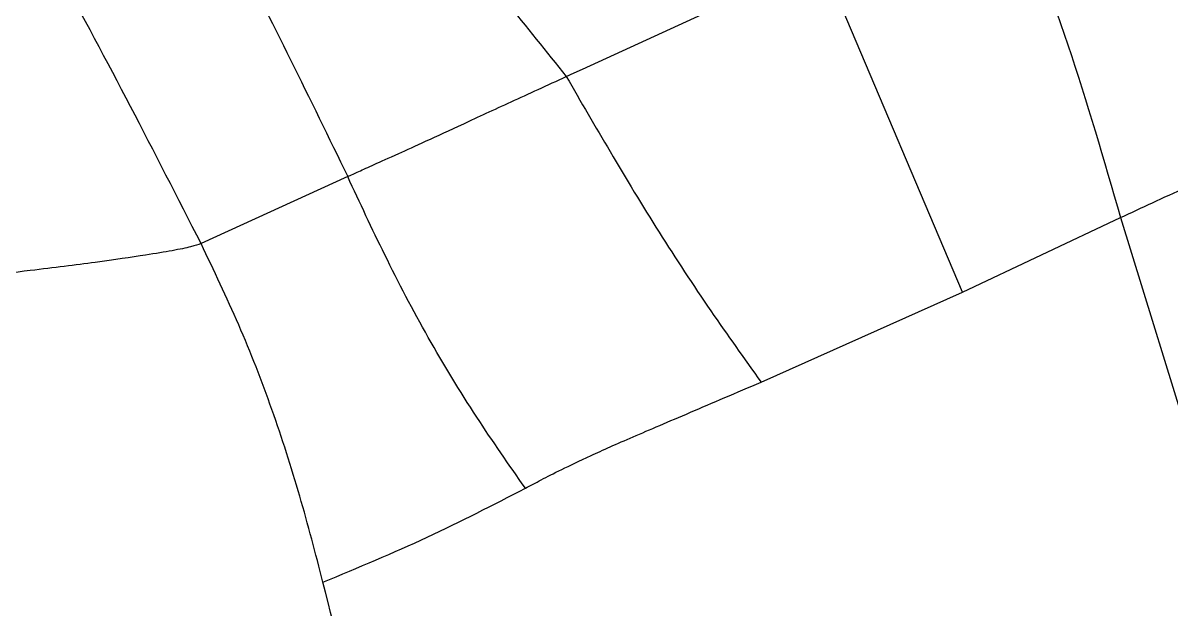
# Model space of a CAD drawing. Extents: x 939 to 1039, y 781 to 934.
# Drawn here: x 1007.019 to 1009.881, y 850.666 to 852.127 of the extents above; entities that cross this region are included whole.
import ezdxf

# ---------------------------------------------------------------- set-up
doc = ezdxf.new("R2010")
doc.units = 0
doc.header["$MEASUREMENT"] = 0
doc.layers.add('1', color=4, linetype='Continuous')

# ---------------------------------------------------------------- blocks, each defined once
blk = doc.blocks.new('Envoy')
at = {"layer": '1', "color": 3, "linetype": 'Continuous', "lineweight": 25}
for p, q in [((70.707, 52.2816), (70.3555, 53.1099)), ((69.1743, 52.5699), (68.8088, 52.4027)), ((70.707, 52.2816), (71.1011, 52.4675)), ((70.2049, 52.0576), (70.707, 52.2816))]:
    blk.add_line(p, q, dxfattribs=at)
at = {"layer": '1', "color": 3, "linetype": 'Continuous', "lineweight": 25, "flags": 128}
blk.add_lwpolyline([(71.1011, 52.4675), (71.2898, 51.8567), (71.4786, 51.2459)], dxfattribs=at)
at = {"layer": '1', "color": 3, "linetype": 'Continuous', "lineweight": 25}
for points, knots in [([(61.6039, 60.1101), (61.7981, 60.0167), (62.1926, 59.8271), (62.773, 59.5035), (63.3487, 59.1494), (63.9133, 58.7656), (64.4647, 58.3551), (65.0015, 57.9194), (65.5216, 57.4605), (66.0235, 56.9803), (66.5055, 56.4804), (66.9663, 55.9622), (67.4045, 55.4269), (67.818, 54.8761), (68.2049, 54.312), (68.562, 53.7369), (68.8884, 53.1576), (69.0799, 52.7639), (69.1743, 52.5699)], [0, 0, 0, 0, 0.059957, 0.121714, 0.184187, 0.2468, 0.309854, 0.373129, 0.436451, 0.499844, 0.56322, 0.626514, 0.689771, 0.752933, 0.815787, 0.878246, 0.940012, 1, 1, 1, 1]), ([(68.8088, 52.4027), (68.6923, 52.6308), (68.4598, 53.086), (68.0646, 53.7419), (67.6411, 54.3763), (67.1886, 54.9876), (66.7104, 55.5764), (66.2082, 56.1427), (65.683, 56.6865), (65.1354, 57.2075), (64.5655, 57.7054), (63.973, 58.1789), (63.3579, 58.6266), (62.7196, 59.0449), (62.0597, 59.4343), (61.6018, 59.6624), (61.3725, 59.7766)], [0, 0, 0, 0, 0.07209, 0.143908, 0.21549, 0.286848, 0.358015, 0.42903, 0.499943, 0.570843, 0.641838, 0.713004, 0.784379, 0.855993, 0.927857, 1, 1, 1, 1]), ([(70.815, 53.3205), (70.8686, 53.1803), (70.9759, 52.8998), (71.0593, 52.6117), (71.1011, 52.4675)], [0, 0, 0, 0, 0.499665, 1, 1, 1, 1]), ([(71.1011, 52.4675), (71.1536, 52.4922), (71.2584, 52.5414), (71.4341, 52.6175), (71.6066, 52.6909), (71.7674, 52.7585), (71.9386, 52.8303), (72.118, 52.9057), (72.3027, 52.9839), (72.4895, 53.0639), (72.6751, 53.1448), (72.8583, 53.2262), (72.9755, 53.2803), (73.0346, 53.3075)], [0, 0, 0, 0, 0.1242647, 0.2479451, 0.3305932, 0.4130593, 0.495467, 0.5782131, 0.6615143, 0.7453653, 0.8295926, 0.9141364, 1, 1, 1, 1]), ([(69.4228, 53.1912), (69.4718, 53.1292), (69.5707, 53.0038), (69.6695, 52.8812), (69.7193, 52.8192)], [0, 0, 0, 0, 0.495069, 1, 1, 1, 1]), ([(69.7193, 52.8192), (69.826, 52.868), (70.0386, 52.9653), (70.2501, 53.0618), (70.3555, 53.1099)], [0, 0, 0, 0, 0.501638, 1, 1, 1, 1]), ([(69.1743, 52.5699), (69.183, 52.5739), (69.2006, 52.5819), (69.2371, 52.5985), (69.2908, 52.6226), (69.366, 52.6567), (69.4593, 52.6996), (69.5787, 52.7547), (69.6724, 52.7977), (69.7193, 52.8192)], [0, 0, 0, 0, 0.165551, 0.332156, 0.498967, 0.624051, 0.7492, 0.87444, 1, 1, 1, 1]), ([(69.7193, 52.8192), (69.7555, 52.7567), (69.831, 52.6266), (69.9493, 52.4307), (70.0752, 52.2392), (70.1629, 52.1165), (70.2049, 52.0576)], [0, 0, 0, 0, 0.240131, 0.500198, 0.760063, 1, 1, 1, 1]), ([(69.6173, 51.7931), (69.5763, 51.8519), (69.491, 51.974), (69.373, 52.1678), (69.2678, 52.3691), (69.2046, 52.5047), (69.1743, 52.5699)], [0, 0, 0, 0, 0.240254, 0.499809, 0.759556, 1, 1, 1, 1]), ([(68.8088, 52.4027), (68.8016, 52.4002), (68.7872, 52.3951), (68.7395, 52.3853), (68.6645, 52.3728), (68.55, 52.3563), (68.4063, 52.3382), (68.2604, 52.321), (68.1225, 52.3055), (67.9451, 52.2866), (67.7221, 52.2637), (67.5388, 52.2461), (67.4466, 52.2373)], [0, 0, 0, 0, 0.0854, 0.170501, 0.256258, 0.377169, 0.499049, 0.580084, 0.661296, 0.743376, 0.871018, 1, 1, 1, 1]), ([(69.1128, 51.5589), (69.0942, 51.6306), (69.0565, 51.7752), (68.9876, 51.9898), (68.9057, 52.2002), (68.8409, 52.3356), (68.8088, 52.4027)], [0, 0, 0, 0, 0.247676, 0.499865, 0.752134, 1, 1, 1, 1]), ([(69.6173, 51.7931), (69.63, 51.7999), (69.6554, 51.8133), (69.7042, 51.8385), (69.7755, 51.8726), (69.8795, 51.9189), (70.0224, 51.9796), (70.144, 52.0316), (70.2049, 52.0576)], [0, 0, 0, 0, 0.165549, 0.332151, 0.498979, 0.665775, 0.83268, 1, 1, 1, 1]), ([(69.1128, 51.5589), (69.2006, 51.5955), (69.3764, 51.6688), (69.537, 51.7517), (69.6173, 51.7931)], [0, 0, 0, 0, 0.49972, 1, 1, 1, 1]), ([(69.3033, 50.7578), (69.2735, 50.8911), (69.214, 51.1575), (69.1465, 51.4252), (69.1128, 51.5589)], [0, 0, 0, 0, 0.500409, 1, 1, 1, 1])]:
    blk.add_open_spline(points, degree=3, knots=knots, dxfattribs=at)

msp = doc.modelspace()

# ---------------------------------------------------------------- block references
at = {"layer": '1'}
msp.add_blockref('Envoy', (938.6538, 799.1744), dxfattribs=at)

doc.saveas('drawing.dxf')
